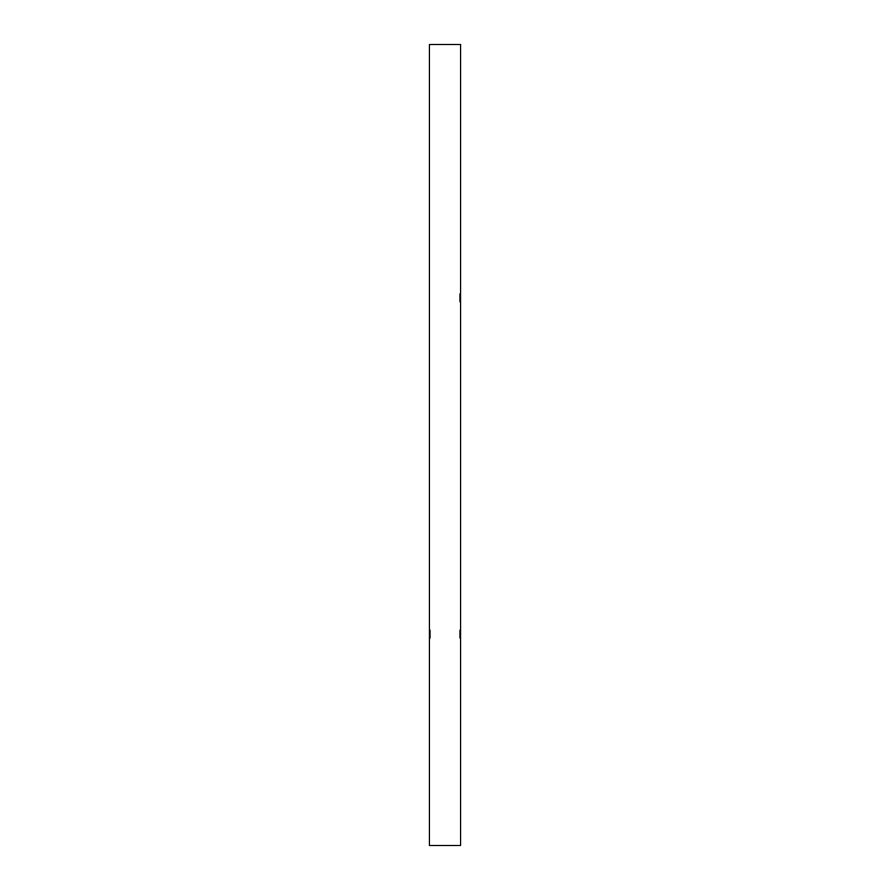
<?xml version="1.0" encoding="UTF-8"?>
<svg xmlns="http://www.w3.org/2000/svg" width="890" height="890" viewBox="0 0 890 890"><rect width="100%" height="100%" fill="white"/><g stroke="black" fill="none" stroke-linecap="round" stroke-linejoin="round"><path stroke-width="1.33" d="M460.041 301.844L460.041 293.789M429.959 630.098L429.959 638.152M460.041 638.152L460.041 630.098M460.575 44.5L429.425 44.5L429.425 845.5L460.575 845.5L460.575 44.5"/></g></svg>
